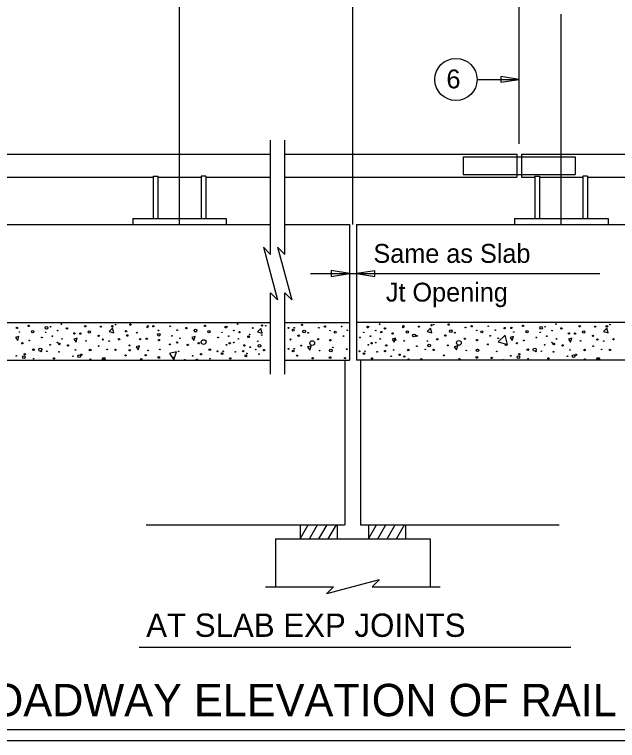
# Model space of a CAD drawing. Extents: x 2 to 71, y 0 to 22.
# Drawn here: x 12.98 to 17.008, y 14.536 to 19.387 of the extents above; entities that cross this region are included whole.
import ezdxf

# ---------------------------------------------------------------- set-up
doc = ezdxf.new("R2010")
doc.units = 0
doc.layers.add('Level 1', color=7, linetype='Continuous')

msp = doc.modelspace()

# ---------------------------------------------------------------- linework, layer by layer
at = {"layer": 'Level 1'}
for p, q in [((15.2401, 17.9841), (15.2401, 20.8903)), ((14.0819, 17.9841), (14.0819, 20.3903)), ((16.3507, 18.5217), (16.3507, 20.0153)), ((16.6319, 17.9841), (16.6319, 19.3903)), ((16.0694, 18.9528), (16.3507, 18.9528)), ((14.6906, 17.7843), (14.6906, 18.5466)), ((14.7844, 17.7843), (14.7844, 18.5466)), ((9.6387, 18.4528), (14.6906, 18.4528)), ((14.7844, 18.4528), (16.335, 18.4528)), ((15.9757, 18.4363), (15.9757, 18.3177)), ((15.9757, 18.4363), (16.335, 18.4363)), ((16.335, 18.4528), (16.335, 18.3005)), ((16.335, 18.4363), (16.3663, 18.4363)), ((16.3663, 18.4528), (16.3663, 18.3005)), ((16.3663, 18.4528), (17.5787, 18.4528)), ((16.3663, 18.4363), (16.7257, 18.4363)), ((16.7257, 18.4363), (16.7257, 18.3177)), ((10.3146, 18.3005), (13.9061, 18.3005)), ((13.9061, 18.3074), (13.9061, 18.0232)), ((13.9061, 18.3074), (13.9372, 18.3074)), ((13.9372, 18.3074), (13.9372, 18.0232)), ((13.9372, 18.3005), (14.2266, 18.3005)), ((14.2266, 18.3074), (14.2266, 18.0232)), ((14.2577, 18.3074), (14.2266, 18.3074)), ((14.2577, 18.3074), (14.2577, 18.0232)), ((14.2577, 18.3005), (14.6906, 18.3005)), ((14.7844, 18.3005), (16.335, 18.3005)), ((15.9757, 18.3177), (16.335, 18.3177)), ((16.335, 18.3177), (16.3663, 18.3177)), ((16.3663, 18.3177), (16.7257, 18.3177)), ((16.3663, 18.3005), (16.4561, 18.3005)), ((16.4561, 18.3074), (16.4561, 18.0232)), ((16.4561, 18.3074), (16.4872, 18.3074)), ((16.4872, 18.3074), (16.4872, 18.0232)), ((16.4872, 18.3005), (16.7766, 18.3005)), ((16.7766, 18.3074), (16.7766, 18.0232)), ((16.8077, 18.3074), (16.7766, 18.3074)), ((16.8077, 18.3074), (16.8077, 18.0232)), ((16.8077, 18.3005), (17.5787, 18.3005)), ((13.7694, 18.0232), (13.7694, 17.984)), ((13.7694, 18.0232), (14.3944, 18.0232)), ((14.3944, 18.0232), (14.3944, 17.984)), ((16.3194, 18.0232), (16.3194, 17.984)), ((16.3194, 18.0232), (16.9444, 18.0232)), ((16.9444, 18.0232), (16.9444, 17.984)), ((9.6231, 17.9841), (14.6906, 17.9841)), ((14.7844, 17.9841), (15.2172, 17.9841)), ((15.2172, 17.9841), (15.2172, 17.0778)), ((15.2641, 17.9841), (15.2641, 17.0778)), ((15.2641, 17.9841), (17.5787, 17.9841)), ((14.6437, 17.8312), (14.7374, 17.4812)), ((14.6437, 17.8312), (14.6906, 17.7843)), ((14.7375, 17.8312), (14.8312, 17.4812)), ((14.7375, 17.8312), (14.7844, 17.7843)), ((14.9571, 17.656), (16.8901, 17.656)), ((14.6906, 16.9841), (14.6906, 17.528)), ((14.6906, 17.528), (14.7374, 17.4812)), ((14.7844, 16.9841), (14.7844, 17.528)), ((14.7844, 17.528), (14.8312, 17.4812)), ((9.6231, 17.3279), (14.6906, 17.3279)), ((14.7844, 17.3279), (15.2172, 17.3279)), ((17.5787, 17.3279), (15.2641, 17.3279)), ((13.6336, 17.2903), (13.6109, 17.2677)), ((13.6421, 17.2592), (13.6336, 17.2903)), ((14.6258, 17.2888), (14.6032, 17.2662)), ((14.6342, 17.2577), (14.6258, 17.2888)), ((15.7589, 17.2903), (15.7363, 17.2677)), ((15.7673, 17.2592), (15.7589, 17.2903)), ((16.9367, 17.2903), (16.9141, 17.2677)), ((16.9452, 17.2592), (16.9367, 17.2903)), ((13.0093, 17.2346), (12.9867, 17.2289)), ((12.9867, 17.2289), (13.0009, 17.2077)), ((13.0009, 17.2077), (13.0093, 17.2346)), ((13.3992, 17.2237), (13.3766, 17.218)), ((13.3907, 17.1968), (13.3992, 17.2237)), ((13.6109, 17.2677), (13.6421, 17.2592)), ((14.1872, 17.2346), (14.1647, 17.2289)), ((14.1647, 17.2289), (14.1787, 17.2077)), ((14.1787, 17.2077), (14.1872, 17.2346)), ((14.6032, 17.2662), (14.6342, 17.2577)), ((15.5244, 17.2237), (15.5018, 17.218)), ((15.5159, 17.1968), (15.5244, 17.2237)), ((15.7363, 17.2677), (15.7673, 17.2592)), ((16.2567, 17.2442), (16.2113, 17.199)), ((16.2736, 17.182), (16.2567, 17.2442)), ((16.3125, 17.2346), (16.2899, 17.2289)), ((16.2899, 17.2289), (16.3041, 17.2077)), ((16.3041, 17.2077), (16.3125, 17.2346)), ((16.7023, 17.2237), (16.6797, 17.218)), ((16.6938, 17.1968), (16.7023, 17.2237)), ((16.9141, 17.2677), (16.9452, 17.2592)), ((13.3766, 17.218), (13.3907, 17.1968)), ((13.8148, 17.1728), (13.7922, 17.167)), ((13.8063, 17.1459), (13.8148, 17.1728)), ((15.5018, 17.218), (15.5159, 17.1968)), ((15.9401, 17.1728), (15.9175, 17.167)), ((15.9316, 17.1459), (15.9401, 17.1728)), ((16.2113, 17.199), (16.2736, 17.182)), ((16.6797, 17.218), (16.6938, 17.1968)), ((13.7922, 17.167), (13.8063, 17.1459)), ((14.0607, 17.1327), (14.0157, 17.1212)), ((14.0438, 17.0788), (14.0607, 17.1327)), ((14.9603, 17.1713), (14.9377, 17.1655)), ((14.9377, 17.1655), (14.9518, 17.1444)), ((14.9518, 17.1444), (14.9603, 17.1713)), ((15.9175, 17.167), (15.9316, 17.1459)), ((9.6231, 17.0778), (14.6906, 17.0778)), ((14.0157, 17.1212), (14.0438, 17.0788)), ((14.7844, 17.0778), (15.2172, 17.0778)), ((15.1854, 17.0778), (15.1854, 15.9763)), ((17.5787, 17.0778), (15.2641, 17.0778)), ((15.2915, 17.0778), (15.2915, 15.9763)), ((13.8593, 15.9763), (15.1854, 15.9763)), ((14.8615, 15.9763), (15.1667, 15.9763)), ((14.888, 15.9763), (14.888, 15.8826)), ((14.888, 15.8826), (14.9422, 15.9763)), ((14.9507, 15.8826), (15.0047, 15.9763)), ((15.0132, 15.8826), (15.0674, 15.9763)), ((15.0759, 15.8826), (15.13, 15.9763)), ((15.1355, 15.9763), (15.1355, 15.8826)), ((15.2915, 15.9763), (16.6176, 15.9763)), ((15.3438, 15.9763), (15.3438, 15.8826)), ((15.3438, 15.8826), (15.3979, 15.9763)), ((15.4064, 15.8826), (15.4605, 15.9763)), ((15.469, 15.8826), (15.5232, 15.9763)), ((15.5317, 15.8826), (15.5857, 15.9763)), ((15.5912, 15.9763), (15.5912, 15.8826)), ((14.724, 15.8826), (15.7553, 15.8826)), ((14.724, 15.8826), (14.724, 15.5622)), ((14.8615, 15.8826), (15.1667, 15.8826)), ((15.7553, 15.8826), (15.7553, 15.5622)), ((15.4147, 15.6091), (15.0648, 15.5153)), ((15.4147, 15.6091), (15.3678, 15.5622)), ((14.6562, 15.5622), (15.1116, 15.5622)), ((15.1116, 15.5622), (15.0648, 15.5153)), ((15.3678, 15.5622), (15.8229, 15.5622)), ((13.8118, 15.1594), (16.6964, 15.1594)), ((12.5307, 14.6092), (18.025, 14.6092)), ((12.5307, 14.536), (18.025, 14.536))]:
    msp.add_line(p, q, dxfattribs=at)
for points in [[(16.3507, 18.9528), (16.2282, 18.9728), (16.2282, 18.9341)], [(15.2172, 17.656), (15.0947, 17.676), (15.0947, 17.6372)], [(15.2641, 17.656), (15.3866, 17.636), (15.3866, 17.6747)]]:
    msp.add_lwpolyline(points, close=True, dxfattribs=at)
for centre, radius in [((15.9283, 18.9528), 0.1411), ((13.2931, 17.3175), 0.00214), ((13.7537, 17.3147), 0.00448), ((14.471, 17.3175), 0.00214), ((14.8993, 17.3132), 0.00448), ((15.4184, 17.3175), 0.00214), ((15.879, 17.3147), 0.00448), ((16.5963, 17.3175), 0.00214), ((12.9959, 17.2928), 0.00428), ((13.0736, 17.3061), 0.00448), ((13.1005, 17.2672), 0.00789), ((13.1938, 17.2929), 0.00897), ((13.2202, 17.3007), 0.00214), ((13.2673, 17.2748), 0.00214), ((13.3294, 17.2892), 0.00448), ((13.4525, 17.3034), 0.00448), ((13.4794, 17.2645), 0.00789), ((13.5558, 17.3013), 0.00354), ((13.6335, 17.3036), 0.00568), ((13.6548, 17.3147), 0.00214), ((13.7247, 17.2703), 0.00428), ((13.8669, 17.2956), 0.00214), ((13.8705, 17.3038), 0.00428), ((13.9079, 17.3034), 0.00448), ((13.9418, 17.2759), 0.00214), ((14.0192, 17.3034), 0.00214), ((14.0662, 17.2775), 0.00214), ((14.1284, 17.2919), 0.00448), ((14.1893, 17.2757), 0.00897), ((14.2515, 17.3061), 0.00448), ((14.2784, 17.2672), 0.00789), ((14.3913, 17.2982), 0.00568), ((14.3981, 17.3007), 0.00214), ((14.4451, 17.2748), 0.00214), ((14.4825, 17.2649), 0.00428), ((14.5726, 17.2923), 0.00284), ((14.6323, 17.3089), 0.00428), ((14.6576, 17.3073), 0.00214), ((14.8105, 17.2926), 0.00284), ((14.8411, 17.2776), 0.00568), ((14.8481, 17.2929), 0.00214), ((14.9148, 17.2688), 0.00897), ((15.0124, 17.2941), 0.00214), ((15.0534, 17.3019), 0.00448), ((15.0874, 17.2744), 0.00214), ((15.1213, 17.2646), 0.00709), ((15.1647, 17.3019), 0.00214), ((15.2024, 17.2771), 0.00214), ((15.3387, 17.2982), 0.00568), ((15.3455, 17.3007), 0.00214), ((15.3926, 17.2748), 0.00214), ((15.4299, 17.2649), 0.00428), ((15.4547, 17.2892), 0.00448), ((15.5758, 17.2984), 0.00428), ((15.5778, 17.3034), 0.00448), ((15.6047, 17.2645), 0.00789), ((15.6811, 17.3013), 0.00354), ((15.7654, 17.3104), 0.00428), ((15.7801, 17.3147), 0.00214), ((15.8945, 17.2703), 0.00897), ((15.9922, 17.2956), 0.00214), ((16.0332, 17.3034), 0.00448), ((16.0671, 17.2759), 0.00214), ((16.101, 17.2661), 0.00709), ((16.1445, 17.3034), 0.00214), ((16.1915, 17.2775), 0.00214), ((16.2537, 17.2919), 0.00448), ((16.2991, 17.2928), 0.00428), ((16.3768, 17.3061), 0.00448), ((16.4037, 17.2672), 0.00789), ((16.497, 17.2929), 0.00897), ((16.5234, 17.3007), 0.00214), ((16.5704, 17.2748), 0.00214), ((16.6326, 17.2892), 0.00448), ((16.7557, 17.3034), 0.00448), ((16.7826, 17.2645), 0.00789), ((16.8589, 17.3013), 0.00354), ((16.9366, 17.3036), 0.00568), ((16.958, 17.3147), 0.00214), ((13.0119, 17.2655), 0.00214), ((13.1623, 17.229), 0.00284), ((13.1877, 17.2633), 0.00214), ((13.2325, 17.2374), 0.00214), ((13.297, 17.2192), 0.00214), ((13.3799, 17.2558), 0.00448), ((13.4201, 17.2547), 0.00428), ((13.5417, 17.2398), 0.00425), ((13.6781, 17.2171), 0.0043), ((13.7326, 17.2422), 0.00515), ((13.7962, 17.261), 0.00284), ((13.8188, 17.2184), 0.00428), ((13.8626, 17.22), 0.00448), ((13.9432, 17.2474), 0.00897), ((14.0315, 17.2401), 0.00214), ((14.085, 17.2234), 0.00214), ((14.1898, 17.2655), 0.00214), ((14.3402, 17.229), 0.00284), ((14.3655, 17.2633), 0.00214), ((14.4104, 17.2374), 0.00214), ((14.4749, 17.2192), 0.00214), ((14.5433, 17.2337), 0.00568), ((14.5503, 17.249), 0.00214), ((14.6312, 17.2453), 0.00214), ((14.8781, 17.2407), 0.00515), ((14.9417, 17.2595), 0.00284), ((15.0082, 17.2185), 0.00448), ((15.177, 17.2386), 0.00214), ((15.2876, 17.229), 0.00284), ((15.313, 17.2633), 0.00214), ((15.3578, 17.2374), 0.00214), ((15.4223, 17.2192), 0.00214), ((15.5052, 17.2558), 0.00448), ((15.6484, 17.242), 0.00897), ((15.6669, 17.2398), 0.00425), ((15.8034, 17.2171), 0.0043), ((15.8579, 17.2422), 0.00515), ((15.9215, 17.261), 0.00284), ((15.9879, 17.22), 0.00448), ((16.1568, 17.2401), 0.00214), ((16.2103, 17.2234), 0.00214), ((16.3151, 17.2655), 0.00214), ((16.4655, 17.229), 0.00284), ((16.4908, 17.2633), 0.00214), ((16.5357, 17.2374), 0.00214), ((16.6002, 17.2192), 0.00214), ((16.683, 17.2558), 0.00448), ((16.7233, 17.2547), 0.00428), ((16.8448, 17.2398), 0.00425), ((16.9813, 17.2171), 0.0043), ((13.0322, 17.1905), 0.00448), ((13.0785, 17.2083), 0.00214), ((13.2181, 17.18), 0.00284), ((13.2671, 17.1948), 0.00214), ((13.2787, 17.1855), 0.00568), ((13.3379, 17.1761), 0.00448), ((13.4574, 17.2056), 0.00214), ((13.5417, 17.1705), 0.00284), ((13.57, 17.2153), 0.00428), ((13.6124, 17.2051), 0.00214), ((13.7487, 17.176), 0.00284), ((13.9447, 17.2115), 0.0043), ((14.0171, 17.1827), 0.00284), ((14.066, 17.1945), 0.00428), ((14.1369, 17.1788), 0.00448), ((14.2101, 17.1905), 0.00448), ((14.2431, 17.1979), 0.0158), ((14.2564, 17.2083), 0.00214), ((14.396, 17.18), 0.00284), ((14.4174, 17.1901), 0.00428), ((14.445, 17.1948), 0.00214), ((14.5158, 17.1761), 0.00448), ((14.6046, 17.2036), 0.00214), ((14.6161, 17.1736), 0.00897), ((14.8236, 17.2156), 0.0043), ((14.8943, 17.1745), 0.00284), ((14.9686, 17.191), 0.0158), ((15.0902, 17.21), 0.0043), ((15.3434, 17.18), 0.00284), ((15.3648, 17.1901), 0.00428), ((15.3924, 17.1948), 0.00214), ((15.4632, 17.1761), 0.00448), ((15.524, 17.213), 0.00428), ((15.5827, 17.2056), 0.00214), ((15.6669, 17.1705), 0.00284), ((15.7377, 17.2051), 0.00214), ((15.7492, 17.1751), 0.00897), ((15.874, 17.176), 0.00284), ((15.9483, 17.1925), 0.0158), ((16.07, 17.2115), 0.0043), ((16.1424, 17.1827), 0.00284), ((16.2622, 17.1788), 0.00448), ((16.3354, 17.1905), 0.00448), ((16.3817, 17.2083), 0.00214), ((16.5213, 17.18), 0.00284), ((16.5703, 17.1948), 0.00214), ((16.5818, 17.1855), 0.00568), ((16.6411, 17.1761), 0.00448), ((16.7606, 17.2056), 0.00214), ((16.8448, 17.1705), 0.00284), ((16.8732, 17.2153), 0.00428), ((16.9155, 17.2051), 0.00214), ((13.1062, 17.1477), 0.00583), ((13.1515, 17.1478), 0.0103), ((13.1583, 17.1365), 0.00284), ((13.1958, 17.1368), 0.00214), ((13.2767, 17.133), 0.00214), ((13.3868, 17.1455), 0.00214), ((13.4851, 17.145), 0.00583), ((13.5987, 17.1493), 0.00214), ((13.6543, 17.1458), 0.00448), ((13.7493, 17.1437), 0.00428), ((13.8725, 17.1426), 0.00214), ((13.9504, 17.149), 0.00214), ((14.0757, 17.1357), 0.00214), ((14.284, 17.1477), 0.00583), ((14.3361, 17.1365), 0.00284), ((14.3667, 17.1215), 0.00568), ((14.3737, 17.1368), 0.00214), ((14.4546, 17.133), 0.00214), ((14.5071, 17.1383), 0.00428), ((14.5322, 17.1214), 0.00214), ((14.5545, 17.1646), 0.00284), ((14.5909, 17.1478), 0.00214), ((14.6465, 17.1443), 0.00448), ((14.8105, 17.1534), 0.00284), ((14.8411, 17.1383), 0.00568), ((14.8481, 17.1536), 0.00214), ((15.018, 17.1411), 0.00214), ((15.093, 17.1416), 0.00849), ((15.1066, 17.1627), 0.00214), ((15.1989, 17.1507), 0.00284), ((15.2835, 17.1365), 0.00284), ((15.3141, 17.1215), 0.00568), ((15.3211, 17.1368), 0.00214), ((15.402, 17.133), 0.00214), ((15.4545, 17.1383), 0.00428), ((15.5121, 17.1455), 0.00214), ((15.6104, 17.145), 0.00583), ((15.724, 17.1493), 0.00214), ((15.7796, 17.1458), 0.00448), ((15.9977, 17.1426), 0.00214), ((16.0728, 17.1431), 0.00849), ((16.0757, 17.149), 0.00214), ((16.201, 17.1357), 0.00214), ((16.4093, 17.1477), 0.00583), ((16.4547, 17.1478), 0.0103), ((16.4614, 17.1365), 0.00284), ((16.499, 17.1368), 0.00214), ((16.5799, 17.133), 0.00214), ((16.69, 17.1455), 0.00214), ((16.7882, 17.145), 0.00583), ((16.9019, 17.1493), 0.00214), ((16.9575, 17.1458), 0.00448), ((12.9916, 17.106), 0.00214), ((13.0425, 17.0977), 0.00861), ((13.0481, 17.1166), 0.00448), ((13.1073, 17.087), 0.00214), ((13.243, 17.0893), 0.00448), ((13.3705, 17.1033), 0.00214), ((13.4116, 17.1035), 0.00897), ((13.427, 17.1139), 0.00448), ((13.4862, 17.0843), 0.00214), ((13.5714, 17.0828), 0.00447), ((13.5757, 17.0865), 0.00861), ((13.722, 17.109), 0.00359), ((13.8261, 17.0832), 0.00448), ((13.8564, 17.1102), 0.00428), ((13.9429, 17.0958), 0.00603), ((14.0419, 17.092), 0.00448), ((14.1173, 17.0797), 0.00214), ((14.1695, 17.106), 0.00214), ((14.1992, 17.0801), 0.00428), ((14.226, 17.1166), 0.00448), ((14.2852, 17.087), 0.00214), ((14.4208, 17.0893), 0.00448), ((14.5252, 17.1061), 0.00568), ((14.6131, 17.1176), 0.00214), ((14.8675, 17.1075), 0.00359), ((14.9716, 17.0899), 0.00448), ((15.0884, 17.0943), 0.00603), ((15.1875, 17.0905), 0.00448), ((15.3683, 17.0893), 0.00448), ((15.4958, 17.1033), 0.00214), ((15.5523, 17.1139), 0.00448), ((15.5835, 17.102), 0.00428), ((15.6115, 17.0843), 0.00214), ((15.6966, 17.0828), 0.00447), ((15.8473, 17.109), 0.00359), ((15.9514, 17.0832), 0.00448), ((16.0681, 17.0958), 0.00603), ((16.1672, 17.092), 0.00448), ((16.2426, 17.0797), 0.00214), ((16.2948, 17.106), 0.00214), ((16.3457, 17.0977), 0.00861), ((16.3513, 17.1166), 0.00448), ((16.4105, 17.087), 0.00214), ((16.5461, 17.0893), 0.00448), ((16.6737, 17.1033), 0.00214), ((16.7148, 17.1035), 0.00897), ((16.7302, 17.1139), 0.00448), ((16.7894, 17.0843), 0.00214), ((16.8745, 17.0828), 0.00447), ((16.8788, 17.0865), 0.00861)]:
    msp.add_circle(centre, radius, dxfattribs=at)

# ---------------------------------------------------------------- texts
for s, height, p in [('6', 0.126, (15.865, 18.8935)), ('Same as Slab', 0.126, (15.3774, 17.7275)), ('Jt Opening', 0.126, (15.4603, 17.4688)), ('AT SLAB EXP JOINTS', 0.156, (13.8594, 15.2284)), ('ROADWAY ELEVATION OF RAIL', 0.216, (12.6056, 14.6984))]:
    msp.add_text(s, height=height, dxfattribs=at).set_placement(p)

doc.saveas('drawing.dxf')
